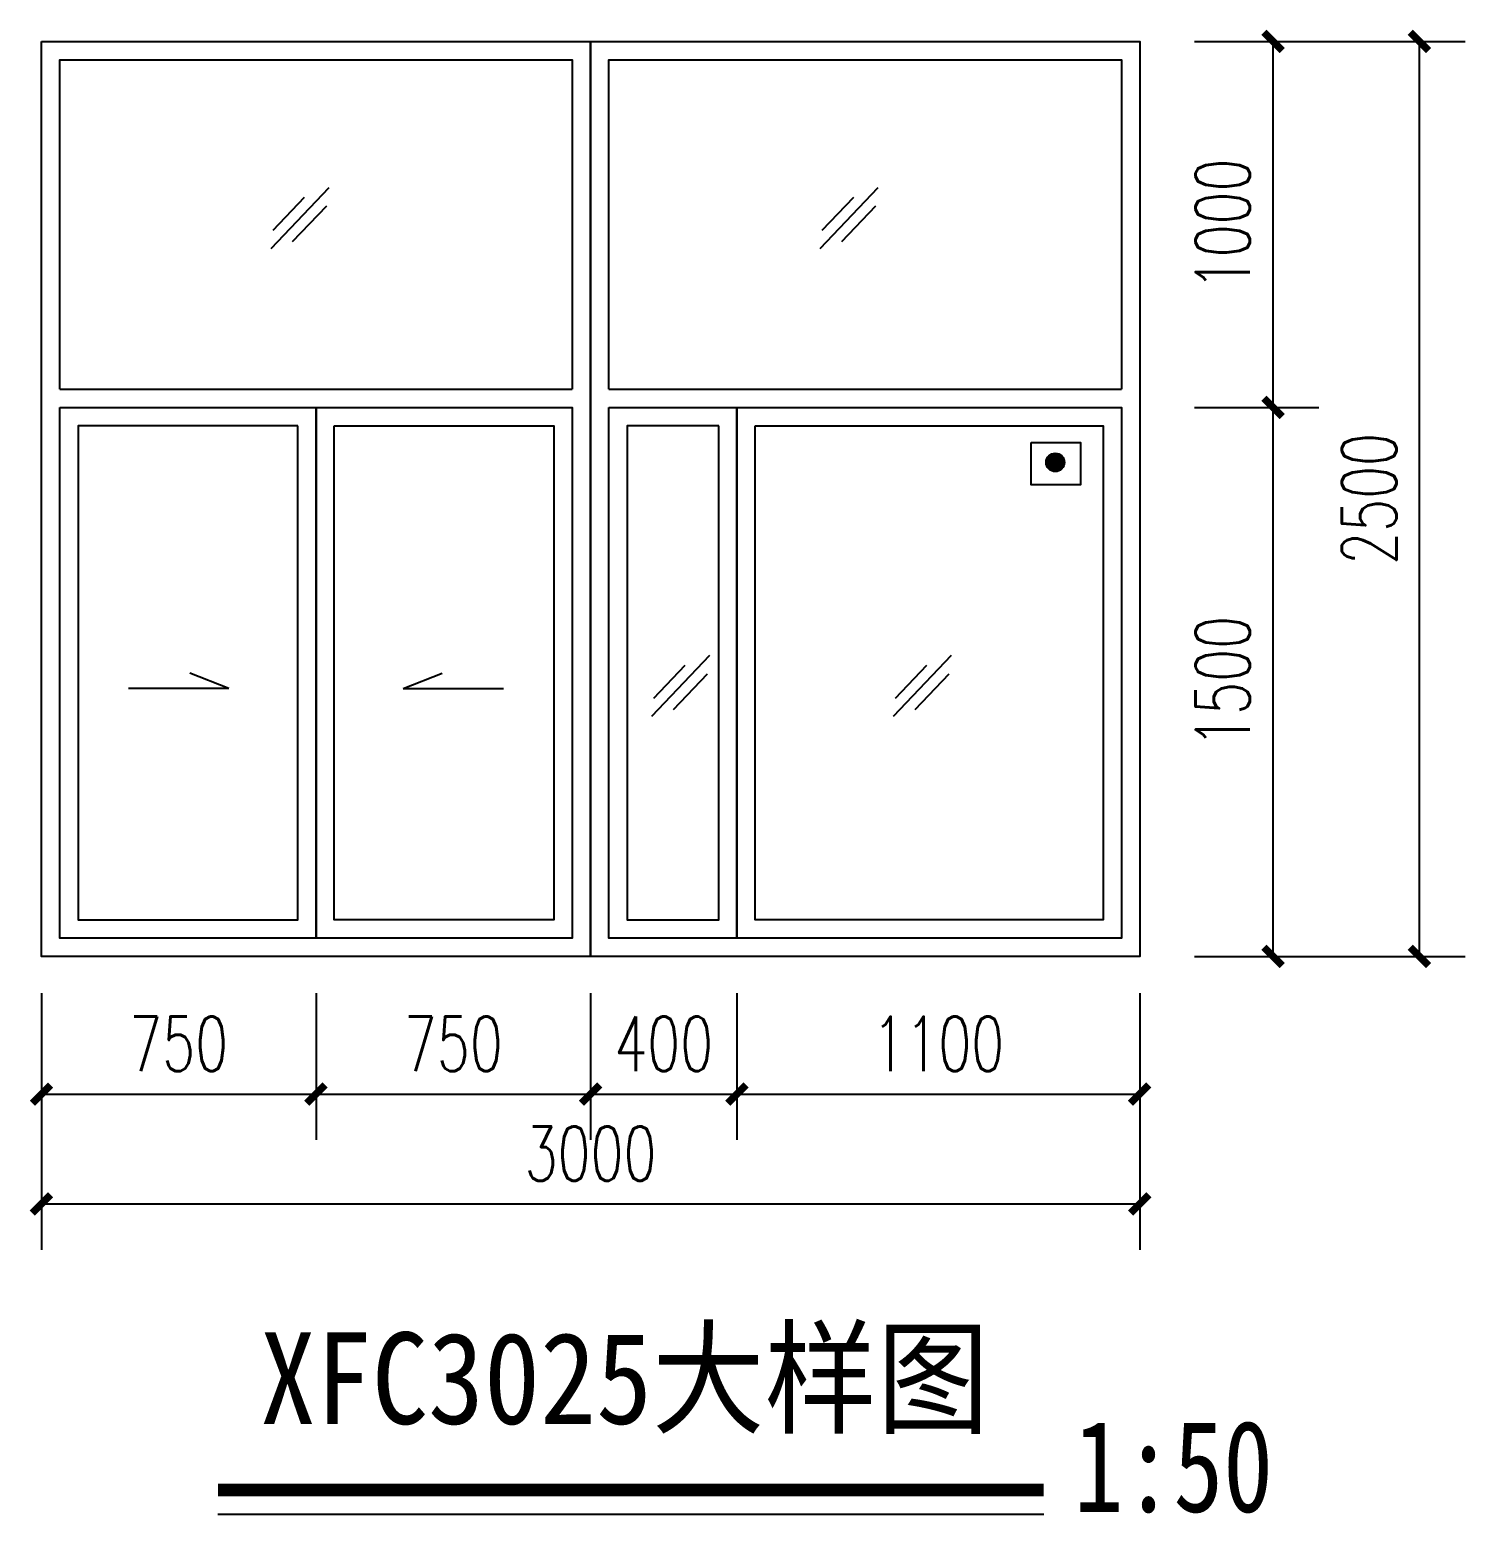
# Model space of a CAD drawing. Extents: x 4554681 to 4680693, y -485691 to -238770.
# Drawn here: x 4652654 to 4660497, y -476576 to -468463 of the extents above; entities that cross this region are included whole.
import ezdxf

# ---------------------------------------------------------------- set-up
doc = ezdxf.new("R2010")
doc.units = 0
doc.header["$LTSCALE"] = 1000
doc.header["$MEASUREMENT"] = 0
doc.layers.get('0').update_dxf_attribs({"linetype": 'CONTINUOUS'})
doc.layers.get('Defpoints').update_dxf_attribs({"linetype": 'CONTINUOUS'})
for name, color, linetype in [('PUB_DIM', 3, 'CONTINUOUS'), ('WINDOW', 4, 'CONTINUOUS'), ('图名', 15, 'CONTINUOUS'), ('填充', 251, 'CONTINUOUS')]:
    doc.layers.add(name, color=color, linetype=linetype)
doc.styles.add('_TCH_DIM_T3', font='SIMPLEX', dxfattribs={"width": 0.705882, "bigfont": 'GBCBIG'})
doc.styles.add('宋体', font='', dxfattribs={"width": 0.7})
doc.styles.get('宋体').set_extended_font_data('SimSun')
doc.dimstyles.new('_TCH_ARCH&&100', dxfattribs={"dimtxt": 297.5, "dimasz": 100, "dimexe": 250, "dimexo": 300, "dimgap": 126.25, "dimtad": 1, "dimdec": 0, "dimzin": 0, "dimdsep": 46, "dimtxsty": '_TCH_DIM_T3', "dimblk": 'ARCHTICK', "dimcen": 0.09, "dimclrt": 7, "dimazin": 2, "dimtfac": 1, "dimtdec": 0, "dimtix": 1, "dimtmove": 2, "dimatfit": 3, "dimfxl": 0, "dimtolj": 1, "dimtzin": 0, "dimarcsym": 0})

# ---------------------------------------------------------------- blocks, each defined once
blk = doc.blocks.new('_ArchTick')
at = {"color": 0, "linetype": 'ByBlock', "const_width": 0.4}
blk.add_lwpolyline([(-0.5, -0.5), (0.5, 0.5)], dxfattribs=at)
blk = doc.blocks.new('*D27')
at = {"layer": 'Defpoints', "color": 0}
for p in [(4656517.7, -473427.5), (4658717.7, -473427.5), (4658717.7, -474280.1)]:
    blk.add_point(p, dxfattribs=at)
at = {"layer": 'PUB_DIM', "color": 0, "lineweight": -2}
for p, q in [((4656517.7, -473727.5), (4656517.7, -474530.1)), ((4658717.7, -473727.5), (4658717.7, -474530.1)), ((4656517.7, -474280.1), (4658717.7, -474280.1))]:
    blk.add_line(p, q, dxfattribs=at)
at = {"layer": 'PUB_DIM', "color": 0, "lineweight": -2, "xscale": 100, "yscale": 100, "zscale": 100, "rotation": 180}
blk.add_blockref('_ArchTick', (4656517.7, -474280.1), dxfattribs=at)
at = {"layer": 'PUB_DIM', "color": 0, "lineweight": -2, "xscale": 100, "yscale": 100, "zscale": 100}
blk.add_blockref('_ArchTick', (4658717.7, -474280.1), dxfattribs=at)
at = {"layer": 'PUB_DIM', "color": 7, "insert": (4657617.7, -474005.1), "char_height": 297.5, "attachment_point": 5, "style": '_TCH_DIM_T3'}
blk.add_mtext('\\A1;1100', dxfattribs=at)
blk = doc.blocks.new('*D28')
at = {"layer": 'Defpoints', "color": 0}
for p in [(4655717.7, -473427.5), (4656517.7, -473427.5), (4656517.7, -474280.1)]:
    blk.add_point(p, dxfattribs=at)
at = {"layer": 'PUB_DIM', "color": 0, "lineweight": -2}
for p, q in [((4655717.7, -473727.5), (4655717.7, -474530.1)), ((4656517.7, -473727.5), (4656517.7, -474530.1)), ((4655717.7, -474280.1), (4656517.7, -474280.1))]:
    blk.add_line(p, q, dxfattribs=at)
at = {"layer": 'PUB_DIM', "color": 0, "lineweight": -2, "xscale": 100, "yscale": 100, "zscale": 100, "rotation": 180}
blk.add_blockref('_ArchTick', (4655717.7, -474280.1), dxfattribs=at)
at = {"layer": 'PUB_DIM', "color": 0, "lineweight": -2, "xscale": 100, "yscale": 100, "zscale": 100}
blk.add_blockref('_ArchTick', (4656517.7, -474280.1), dxfattribs=at)
at = {"layer": 'PUB_DIM', "color": 7, "insert": (4656117.7, -474005.1), "char_height": 297.5, "attachment_point": 5, "style": '_TCH_DIM_T3'}
blk.add_mtext('\\A1;400', dxfattribs=at)
blk = doc.blocks.new('*D29')
at = {"layer": 'Defpoints', "color": 0}
for p in [(4654217.7, -473427.5), (4655717.7, -473427.5), (4655717.7, -474280.1)]:
    blk.add_point(p, dxfattribs=at)
at = {"layer": 'PUB_DIM', "color": 0, "lineweight": -2}
for p, q in [((4654217.7, -473727.5), (4654217.7, -474530.1)), ((4655717.7, -473727.5), (4655717.7, -474530.1)), ((4654217.7, -474280.1), (4655717.7, -474280.1))]:
    blk.add_line(p, q, dxfattribs=at)
at = {"layer": 'PUB_DIM', "color": 0, "lineweight": -2, "xscale": 100, "yscale": 100, "zscale": 100, "rotation": 180}
blk.add_blockref('_ArchTick', (4654217.7, -474280.1), dxfattribs=at)
at = {"layer": 'PUB_DIM', "color": 0, "lineweight": -2, "xscale": 100, "yscale": 100, "zscale": 100}
blk.add_blockref('_ArchTick', (4655717.7, -474280.1), dxfattribs=at)
at = {"layer": 'PUB_DIM', "color": 7, "insert": (4654967.7, -474005.1), "char_height": 297.5, "attachment_point": 5, "style": '_TCH_DIM_T3'}
blk.add_mtext('\\A1;750', dxfattribs=at)
blk = doc.blocks.new('*D30')
at = {"layer": 'Defpoints', "color": 0}
for p in [(4652717.7, -473427.5), (4654217.7, -473427.5), (4654217.7, -474280.1)]:
    blk.add_point(p, dxfattribs=at)
at = {"layer": 'PUB_DIM', "color": 0, "lineweight": -2}
for p, q in [((4652717.7, -473727.5), (4652717.7, -474530.1)), ((4654217.7, -473727.5), (4654217.7, -474530.1)), ((4652717.7, -474280.1), (4654217.7, -474280.1))]:
    blk.add_line(p, q, dxfattribs=at)
at = {"layer": 'PUB_DIM', "color": 0, "lineweight": -2, "xscale": 100, "yscale": 100, "zscale": 100, "rotation": 180}
blk.add_blockref('_ArchTick', (4652717.7, -474280.1), dxfattribs=at)
at = {"layer": 'PUB_DIM', "color": 0, "lineweight": -2, "xscale": 100, "yscale": 100, "zscale": 100}
blk.add_blockref('_ArchTick', (4654217.7, -474280.1), dxfattribs=at)
at = {"layer": 'PUB_DIM', "color": 7, "insert": (4653467.7, -474005.1), "char_height": 297.5, "attachment_point": 5, "style": '_TCH_DIM_T3'}
blk.add_mtext('\\A1;750', dxfattribs=at)
blk = doc.blocks.new('*D31')
at = {"layer": 'Defpoints', "color": 0}
for p in [(4659017.7, -468527.5), (4660246.6, -468527.5), (4659017.7, -473527.5)]:
    blk.add_point(p, dxfattribs=at)
at = {"layer": 'PUB_DIM', "color": 0, "lineweight": -2}
for p, q in [((4659317.7, -468527.5), (4660496.6, -468527.5)), ((4660246.6, -473527.5), (4660246.6, -468527.5)), ((4659317.7, -473527.5), (4660496.6, -473527.5))]:
    blk.add_line(p, q, dxfattribs=at)
at = {"layer": 'PUB_DIM', "color": 0, "lineweight": -2, "xscale": 100, "yscale": 100, "zscale": 100}
for p, rotation in [((4660246.6, -468527.5), 90), ((4660246.6, -473527.5), 270)]:
    blk.add_blockref('_ArchTick', p, dxfattribs=dict(at, rotation=rotation))
at = {"layer": 'PUB_DIM', "color": 7, "insert": (4659971.6, -471027.5), "char_height": 297.5, "attachment_point": 5, "rotation": 90, "style": '_TCH_DIM_T3'}
blk.add_mtext('\\A1;2500', dxfattribs=at)
blk = doc.blocks.new('*D32')
at = {"layer": 'Defpoints', "color": 0}
for p in [(4658717.7, -468527.5), (4659446.6, -468527.5), (4658717.7, -470527.1)]:
    blk.add_point(p, dxfattribs=at)
at = {"layer": 'PUB_DIM', "color": 0, "lineweight": -2}
for p, q in [((4659017.7, -468527.5), (4659696.6, -468527.5)), ((4659446.6, -470527.1), (4659446.6, -468527.5)), ((4659017.7, -470527.1), (4659696.6, -470527.1))]:
    blk.add_line(p, q, dxfattribs=at)
at = {"layer": 'PUB_DIM', "color": 0, "lineweight": -2, "xscale": 100, "yscale": 100, "zscale": 100}
for p, rotation in [((4659446.6, -468527.5), 90), ((4659446.6, -470527.1), 270)]:
    blk.add_blockref('_ArchTick', p, dxfattribs=dict(at, rotation=rotation))
at = {"layer": 'PUB_DIM', "color": 7, "insert": (4659171.6, -469527.3), "char_height": 297.5, "attachment_point": 5, "rotation": 90, "style": '_TCH_DIM_T3'}
blk.add_mtext('\\A1;1000', dxfattribs=at)
blk = doc.blocks.new('*D33')
at = {"layer": 'Defpoints', "color": 0}
for p in [(4658717.7, -470527.1), (4659446.6, -470527.1), (4658717.7, -473527.5)]:
    blk.add_point(p, dxfattribs=at)
at = {"layer": 'PUB_DIM', "color": 0, "lineweight": -2}
for p, q in [((4659017.7, -470527.1), (4659696.6, -470527.1)), ((4659446.6, -473527.5), (4659446.6, -470527.1)), ((4659017.7, -473527.5), (4659696.6, -473527.5))]:
    blk.add_line(p, q, dxfattribs=at)
at = {"layer": 'PUB_DIM', "color": 0, "lineweight": -2, "xscale": 100, "yscale": 100, "zscale": 100}
for p, rotation in [((4659446.6, -470527.1), 90), ((4659446.6, -473527.5), 270)]:
    blk.add_blockref('_ArchTick', p, dxfattribs=dict(at, rotation=rotation))
at = {"layer": 'PUB_DIM', "color": 7, "insert": (4659171.6, -472027.3), "char_height": 297.5, "attachment_point": 5, "rotation": 90, "style": '_TCH_DIM_T3'}
blk.add_mtext('\\A1;1500', dxfattribs=at)
blk = doc.blocks.new('*D34')
at = {"layer": 'Defpoints', "color": 0}
for p in [(4652717.7, -473677.7), (4658717.7, -473677.7), (4658717.7, -474880.1)]:
    blk.add_point(p, dxfattribs=at)
at = {"layer": 'PUB_DIM', "color": 0, "lineweight": -2}
for p, q in [((4652717.7, -473977.7), (4652717.7, -475130.1)), ((4658717.7, -473977.7), (4658717.7, -475130.1)), ((4652717.7, -474880.1), (4658717.7, -474880.1))]:
    blk.add_line(p, q, dxfattribs=at)
at = {"layer": 'PUB_DIM', "color": 0, "lineweight": -2, "xscale": 100, "yscale": 100, "zscale": 100, "rotation": 180}
blk.add_blockref('_ArchTick', (4652717.7, -474880.1), dxfattribs=at)
at = {"layer": 'PUB_DIM', "color": 0, "lineweight": -2, "xscale": 100, "yscale": 100, "zscale": 100}
blk.add_blockref('_ArchTick', (4658717.7, -474880.1), dxfattribs=at)
at = {"layer": 'PUB_DIM', "color": 7, "insert": (4655717.7, -474605.1), "char_height": 297.5, "attachment_point": 5, "style": '_TCH_DIM_T3'}
blk.add_mtext('\\A1;3000', dxfattribs=at)

msp = doc.modelspace()

# ---------------------------------------------------------------- hatches: boundary and pattern name
at = {"layer": 'WINDOW'}
h = msp.add_hatch(color=256, dxfattribs=at)
edge = h.paths.add_edge_path()
edge.add_arc((4658256.4, -470828), 50.2, 0, 360)

# ---------------------------------------------------------------- linework, layer by layer
for p, q in [((4652817.7, -470427.5), (4655617.7, -470427.5)), ((4655817.7, -470427.5), (4658617.7, -470427.5)), ((4652817.7, -470527.5), (4655617.7, -470527.5)), ((4654217.7, -470527.5), (4654217.7, -473427.5)), ((4655817.7, -470527.5), (4658617.7, -470527.5)), ((4656517.7, -470527.5), (4656517.7, -473427.5))]:
    msp.add_line(p, q, dxfattribs=at)
for points in [[(4652717.7, -468527.5), (4655717.7, -468527.5), (4655717.7, -473527.5), (4652717.7, -473527.5)], [(4655717.7, -468527.5), (4658717.7, -468527.5), (4658717.7, -473527.5), (4655717.7, -473527.5)], [(4654217.7, -470527.5), (4655617.7, -470527.5), (4655617.7, -473427.5), (4654217.7, -473427.5)], [(4656517.7, -470527.5), (4658617.7, -470527.5), (4658617.7, -473427.5), (4656517.7, -473427.5)], [(4654117.7, -470627.5), (4652917.7, -470627.5), (4652917.7, -473327.5), (4654117.7, -473327.5)], [(4654317.7, -470627.5), (4655517.7, -470627.5), (4655517.7, -473327.5), (4654317.7, -473327.5)], [(4656417.7, -470627.5), (4655917.7, -470627.5), (4655917.7, -473327.5), (4656417.7, -473327.5)], [(4656617.7, -470627.5), (4658517.7, -470627.5), (4658517.7, -473327.5), (4656617.7, -473327.5)], [(4658124.6, -470718.7), (4658393.6, -470718.7), (4658393.6, -470950), (4658124.6, -470950)]]:
    msp.add_lwpolyline(points, close=True, dxfattribs=at)
for points in [[(4652817.7, -470427.5), (4652817.7, -468627.5), (4655617.7, -468627.5), (4655617.7, -470427.5)], [(4655817.7, -470427.5), (4655817.7, -468627.5), (4658617.7, -468627.5), (4658617.7, -470427.5)], [(4655617.7, -470527.5), (4655617.7, -473427.5), (4652817.7, -473427.5), (4652817.7, -470527.5)], [(4658617.7, -470527.5), (4658617.7, -473427.5), (4655817.7, -473427.5), (4655817.7, -470527.5)]]:
    msp.add_lwpolyline(points, dxfattribs=at)
msp.add_circle((4658256.4, -470828), 50.2, dxfattribs=at)
at = {"layer": '图名'}
msp.add_line((4653681.4, -476576.2), (4658194, -476576.2), dxfattribs=at)
at = {"layer": '图名', "const_width": 70}
msp.add_lwpolyline([(4653681.4, -476443), (4658194, -476443)], dxfattribs=at)
at = {"layer": '填充'}
for p, q in [((4653972.6, -469658.3), (4654288.8, -469325.1)), ((4656972.6, -469658.3), (4657288.8, -469325.1)), ((4653983.6, -469559.6), (4654155.2, -469378.7)), ((4656983.6, -469559.6), (4657155.2, -469378.7)), ((4654090.2, -469621.5), (4654276, -469425.9)), ((4657090.2, -469621.5), (4657276, -469425.9)), ((4656052.5, -472215.1), (4656368.8, -471881.9)), ((4657372.8, -472215.1), (4657689, -471881.9)), ((4653740.9, -472064.3), (4653528.2, -471979.7)), ((4654694.5, -472064.3), (4654907.1, -471979.7)), ((4656063.5, -472116.4), (4656235.2, -471935.5)), ((4656170.2, -472178.3), (4656355.9, -471982.6)), ((4657383.8, -472116.4), (4657555.4, -471935.5)), ((4657490.5, -472178.3), (4657676.2, -471982.6)), ((4653740.9, -472064.3), (4653194, -472064.3)), ((4654694.5, -472064.3), (4655241.4, -472064.3))]:
    msp.add_line(p, q, dxfattribs=at)

# ---------------------------------------------------------------- texts
at = {"layer": '图名', "style": '宋体'}
for s, width, p in [('XFC3025大样图', 0.9, (4653911.1, -476082.2)), ('1:50', 0.8, (4658357.7, -476563.1))]:
    msp.add_text(s, height=500, dxfattribs=dict(at, width=width)).set_placement(p)

# ---------------------------------------------------------------- dimensions: what is measured, and where the dimension line sits
at = {"layer": 'PUB_DIM'}
for p1, p2, distance, text, picture, middle in [((4658717.7, -470527.1), (4658717.7, -468527.5), -728.9, '1000', '*D32', (4659171.6, -469527.3)), ((4659017.7, -473527.5), (4659017.7, -468527.5), -1228.9, '2500', '*D31', (4659971.6, -471027.5)), ((4658717.7, -473527.5), (4658717.7, -470527.1), -728.9, '1500', '*D33', (4659171.6, -472027.3)), ((4652717.7, -473427.5), (4654217.7, -473427.5), -852.6, '750', '*D30', (4653467.7, -474005.1)), ((4654217.7, -473427.5), (4655717.7, -473427.5), -852.6, '750', '*D29', (4654967.7, -474005.1)), ((4655717.7, -473427.5), (4656517.7, -473427.5), -852.6, '400', '*D28', (4656117.7, -474005.1)), ((4656517.7, -473427.5), (4658717.7, -473427.5), -852.6, '1100', '*D27', (4657617.7, -474005.1)), ((4652717.7, -473677.7), (4658717.7, -473677.7), -1202.4, '3000', '*D34', (4655717.7, -474605.1))]:
    dim = msp.add_aligned_dim(p1=p1, p2=p2, distance=distance, text=text, dimstyle='_TCH_ARCH&&100', dxfattribs=at)
    dim.commit()
    dim.dimension.update_dxf_attribs({"geometry": picture, "text_midpoint": middle})

doc.saveas('drawing.dxf')
